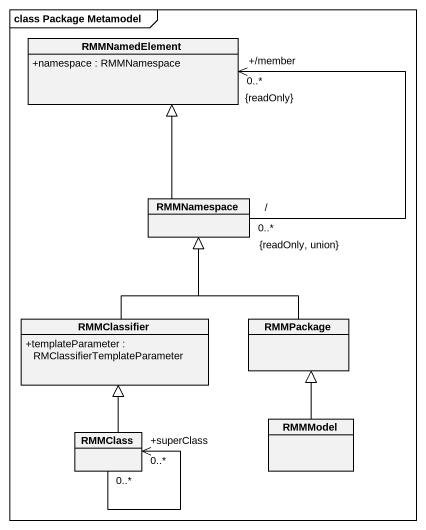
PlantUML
@startuml
mainframe class Package Metamodel
hide circle
hide empty members
skinparam classAttributeIconSize 0
class RMMNamedElement {
  +namespace : RMMNamespace
}
class RMMNamespace
class RMMClassifier {
  +templateParameter : RMClassifierTemplateParameter
}
class RMMPackage
class RMMClass
class RMMModel
RMMNamespace "/\n0..*\n{readOnly, union}" -up-> "+/member\n0..*\n{readOnly}" RMMNamedElement
RMMNamespace -up-|> RMMNamedElement
RMMClassifier -up-|> RMMNamespace
RMMPackage -up-|> RMMNamespace
RMMClass -up-|> RMMClassifier
RMMClass "0..*" --> "+superClass\n0..*" RMMClass
RMMModel -up-|> RMMPackage
@enduml
